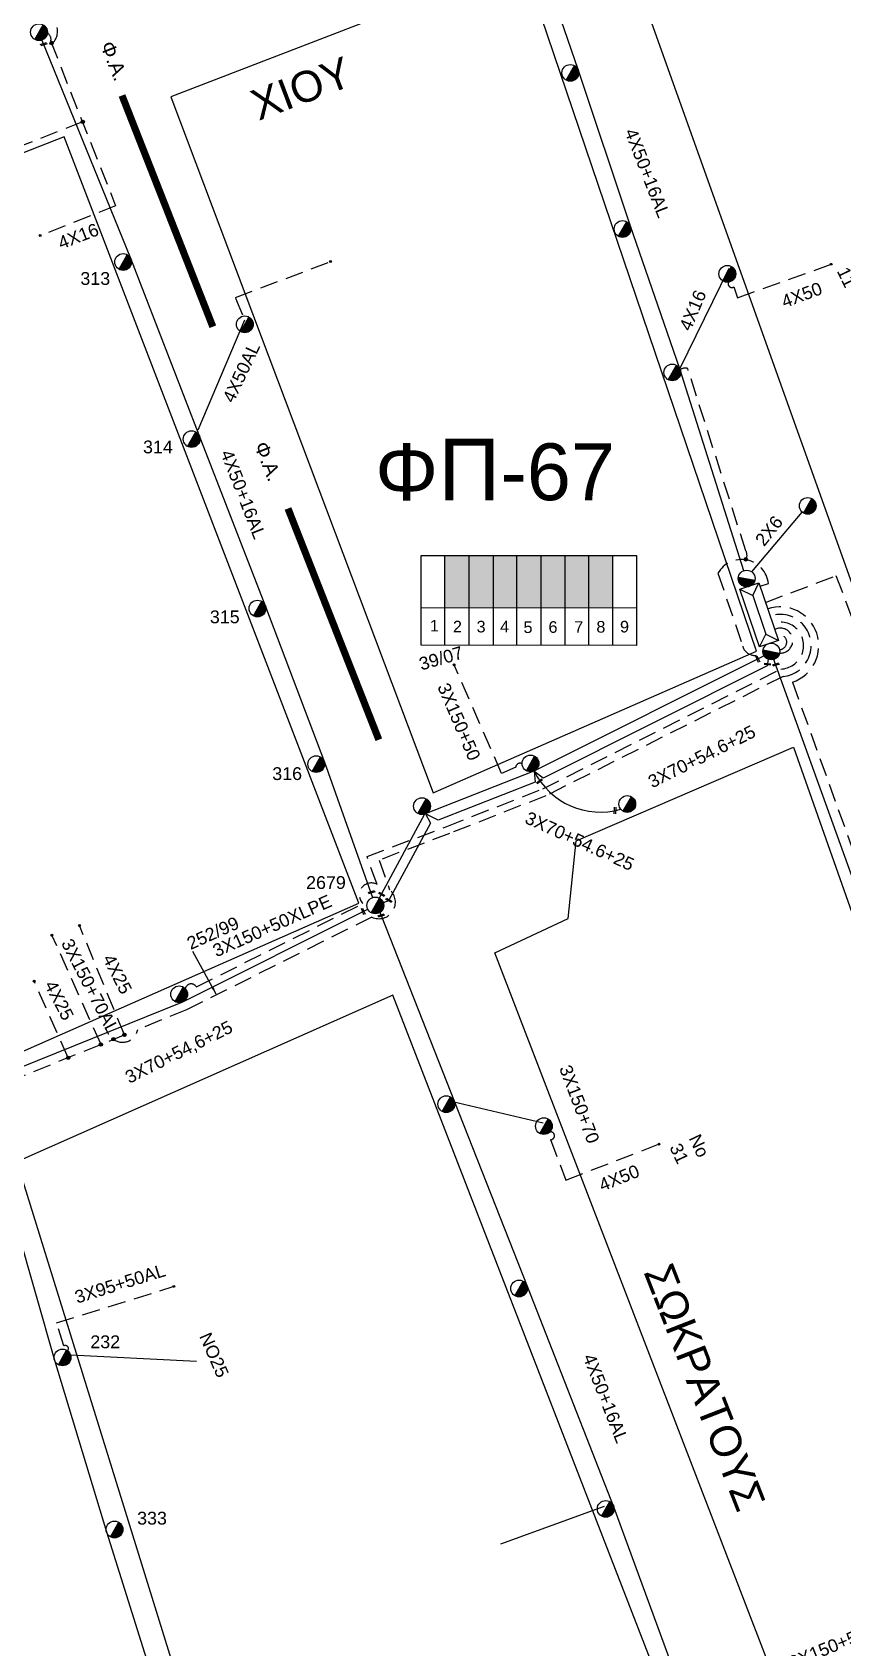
# Model space of a CAD drawing. Header units: millimetres. Extents: x 771 to 3391, y 686 to 1835.
# Drawn here: x 2639.8 to 2753.9, y 1157.5 to 1384.9 of the extents above; entities that cross this region are included whole.
import ezdxf

# ---------------------------------------------------------------- set-up
doc = ezdxf.new("R2010")
doc.units = ezdxf.units.MM
doc.linetypes.add('DASHED', pattern=[19.05, 12.7, -6.35])
for name, color, linetype in [('Pillar OTE', 7, 'Continuous'), ('Άγνωστα', 7, 'Continuous'), ('Γυμνά εναέρια ΧΤ (3Φ)   4x50CU', 7, 'Continuous'), ('Γυμνά εναέρια ΧΤ και ΦΟΠ (3Φ)   4x50+16AL', 7, 'Continuous'), ('Εναέρια παροχή ΧΤ 4x16', 7, 'SYN_LINE'), ('Εναέρια παροχή ΧΤ 4x25', 7, 'SYN_LINE'), ('Επιγραφές - Σχήματα', 7, 'Continuous'), ('Καλωδια ΧΤ  3X95+50', 7, 'Continuous'), ('Καλώδια ΧΤ   3x150+50CU', 7, 'DASHED'), ('Καλώδια ΧΤ   3x150+70AL', 7, 'DASHED'), ('Μηχανική τομή', 7, 'Continuous'), ('Στύλος ΦΜ', 7, 'Continuous'), ('Στύλος ΦΜ @ 1', 7, 'Continuous'), ('Συνδέσεις', 7, 'Continuous'), ('Συνεστραμμένα ΧΤ   3x70+54.6+25 AL', 7, 'SYN_LINE'), ('Υπογεια Καλωδια Δικτυου ΧΤ 4X25', 7, 'DASHED'), ('Υποσταθμός εναέριος 2 στύλων', 7, 'Continuous'), ('Υποσταθμός πόλεως', 7, 'Continuous'), ('Υπόβαθρο ΔΕΗ', 7, 'Continuous'), ('Υπόγεια Καλώδια Δικτύου ΧΤ   .10', 7, 'DASHED'), ('Υπόγεια καλώδια Παροχών ΧΤ   4x50AL', 7, 'DASHED')]:
    doc.layers.add(name, color=color, linetype=linetype)
doc.styles.add('arial', font='arial.ttf')
doc.styles.get("Standard").update_dxf_attribs({"font": 'arial.ttf'})
doc.linetypes.add('SYN_LINE', pattern='A,0.5,-0.0001,["/\\/\\/\\/",Standard,S=0.1,R=0,X=0,Y=-0.05],-0.25', length=0.7501)
doc.dimstyles.new('ISO-25', dxfattribs={"dimtxt": 2.5, "dimasz": 2.5, "dimexe": 1.25, "dimexo": 0.625, "dimtad": 1, "dimtxsty": 'Standard', "dimcen": 2.5, "dimadec": 0, "dimazin": 0, "dimtfac": 1, "dimtmove": 0, "dimatfit": 3, "dimfxl": 1, "dimarcsym": 0})

# ---------------------------------------------------------------- blocks, each defined once
blk = doc.blocks.new('ΥΠΑΡΧΩΝ ΤΣΙΜΕΝΤΕΝΙΟΣ ΣΤΥΛΟΣ')
at = {"layer": 'Στύλος ΦΜ'}
blk.add_hatch(color=7, dxfattribs=at).paths.add_polyline_path([(-1.29, -2.28, 0.574793), (2.62, 0, 0.268822), (1.3, 2.27)])
at = {"layer": 'Στύλος ΦΜ', "color": 7}
blk.add_line((-1.29, -2.28), (1.3, 2.27), dxfattribs=at)
blk.add_circle((0, 0), 2.62, dxfattribs=at)
at = {"layer": 'Στύλος ΦΜ', "flags": 4}
for tag, p in [('ΑΡΙΘΜΟΣ', (-4.68, 8.05)), ('ΤΥΠΟΣ', (-4.91, 3.03))]:
    blk.add_attdef(tag, p, '', height=4, dxfattribs=at)
blk = doc.blocks.new('ΥΠΟΣΤΑΘΜΟΣ ΕΝΑΕΡΙΟΣ ΕΠΙ 2 ΣΤΥΛΩΝ')
at = {"layer": 'Υποσταθμός εναέριος 2 στύλων', "linetype": 'Continuous'}
for points in [[(-11.97, -2.11, 0.574793), (-8.45, -0.07, 0.268822), (-9.64, 1.98)], [(9.68, -2.15, 0.574793), (13.19, -0.1, 0.268822), (12.01, 1.95)]]:
    blk.add_hatch(color=256, dxfattribs=at).paths.add_polyline_path(points)
for p, q in [((-11.97, -2.11), (-9.64, 1.98)), ((9.68, -2.15), (12.01, 1.95))]:
    blk.add_line(p, q, dxfattribs=at)
for centre in [(-10.81, -0.07), (10.84, -0.1)]:
    blk.add_circle(centre, 2.36, dxfattribs=at)
at = {"layer": 'Υποσταθμός πόλεως', "linetype": 'Continuous', "ltscale": 40}
blk.add_lwpolyline([(-8.57, 2.82), (8.57, 2.82), (8.57, -2.82), (-8.57, -2.82)], close=True, dxfattribs=at)
for points in [[(-5.75, 0), (-8.57, 2.82)], [(-8.57, -2.82), (-5.75, 0)], [(-5.75, 0), (5.75, 0)], [(5.75, 0), (8.57, 2.82)], [(8.57, -2.82), (5.75, 0)]]:
    blk.add_lwpolyline(points, dxfattribs=at)
at = {"layer": 'Υποσταθμός εναέριος 2 στύλων', "ltscale": 40, "flags": 1}
for tag, p in [('ΜΕΤΑΣΧΗΜΑΤΙΣΜΟΣ', (14.09, 2.51)), ('ΙΣΧΥΣ', (14.07, -0.28)), ('ΑΡΙΘΜΟΣ', (14.19, -3))]:
    blk.add_attdef(tag, p, '', height=1.8, dxfattribs=at)
blk = doc.blocks.new('_ΣΥΝΔΕΣΗ')
at = {"layer": 'Συνδέσεις', "linetype": 'SYN_LINE', "ltscale": 40}
blk.add_hatch(color=256, dxfattribs=at).paths.add_polyline_path([(0.5, -0.01, 1), (-0.5, -0.01, 1)])
at = {"layer": 'Συνδέσεις'}
blk.add_circle((0, -0.01), 0.5, dxfattribs=at)
blk = doc.blocks.new('ΜΗΧΑΝΙΚΗ ΤΟΜΗ')
at = {"layer": 'Μηχανική τομή', "ltscale": 40}
for p, q in [((-1.89, 0.78), (1.89, 0.78)), ((1.89, 0), (-1.89, 0))]:
    blk.add_line(p, q, dxfattribs=at)

msp = doc.modelspace()

# ---------------------------------------------------------------- hatches: boundary and pattern name
at = {"layer": 'Καλώδια ΧΤ   3x150+50CU', "linetype": 'DASHED', "ltscale": 0.2}
h = msp.add_hatch(color=133, dxfattribs=at)
h.dxf.hatch_style = 1
h.paths.add_polyline_path([(2697.87968, 1303.8958), (2701.31956, 1303.89245), (2701.32002, 1311.25617), (2697.88015, 1311.25639)])
h = msp.add_hatch(color=5, dxfattribs=at)
h.dxf.hatch_style = 1
h.paths.add_polyline_path([(2701.31956, 1303.89245), (2704.75913, 1303.88911), (2704.75959, 1311.25596), (2701.32002, 1311.25617)])
h = msp.add_hatch(color=85, dxfattribs=at)
h.dxf.hatch_style = 1
h.paths.add_polyline_path([(2704.75913, 1303.88911), (2708.05668, 1303.88591), (2708.05715, 1311.25575), (2704.75959, 1311.25596)])
h = msp.add_hatch(color=6, dxfattribs=at)
h.dxf.hatch_style = 1
h.paths.add_polyline_path([(2711.44268, 1303.88262), (2711.44314, 1311.25554), (2708.05715, 1311.25575), (2708.05668, 1303.88591)])
h = msp.add_hatch(color=173, dxfattribs=at)
h.dxf.hatch_style = 1
h.paths.add_polyline_path([(2711.44268, 1303.88262), (2714.83933, 1303.87933), (2714.83979, 1311.25532), (2711.44314, 1311.25554)])
h = msp.add_hatch(color=30, dxfattribs=at)
h.dxf.hatch_style = 1
h.paths.add_polyline_path([(2714.83933, 1303.87933), (2718.17637, 1303.87608), (2718.17683, 1311.25512), (2714.83979, 1311.25532)])
h = msp.add_hatch(color=2, dxfattribs=at)
h.dxf.hatch_style = 1
h.paths.add_polyline_path([(2718.17637, 1303.87608), (2721.56475, 1303.87279), (2721.56521, 1311.2549), (2718.17683, 1311.25512)])

# ---------------------------------------------------------------- linework, layer by layer
at = {"color": 85, "const_width": 1}
for points in [[(2652.43297, 1375.97949), (2665.22443, 1343.43634)], [(2675.80902, 1317.85023), (2688.60048, 1285.30708)]]:
    msp.add_lwpolyline(points, dxfattribs=at)
at = {"layer": 'Pillar OTE', "ltscale": 40}
for points in [[(2694.55144, 1298.61631), (2694.55224, 1311.25659), (2724.88531, 1311.2547), (2724.88452, 1298.58694), (2694.55144, 1298.61723)], [(2697.87935, 1298.61391), (2697.88015, 1311.25639)], [(2701.31923, 1298.61048), (2701.32002, 1311.25617)], [(2704.7588, 1298.60704), (2704.75959, 1311.25596)], [(2708.05635, 1298.60375), (2708.05715, 1311.25575)], [(2711.44235, 1298.60037), (2711.44314, 1311.25554)], [(2714.839, 1298.59698), (2714.83979, 1311.25532)], [(2718.17604, 1298.59364), (2718.17683, 1311.25512)], [(2721.56442, 1298.59026), (2721.56521, 1311.2549)], [(2694.55177, 1303.89903), (2724.88485, 1303.86957)]]:
    msp.add_lwpolyline(points, dxfattribs=at)
at = {"layer": 'Άγνωστα', "color": 6, "linetype": 'DASHED', "ltscale": 0.2}
msp.add_lwpolyline([(2669.44705, 1345.0674), (2668.39999, 1347.53964), (2681.92118, 1352.651)], dxfattribs=at)
at = {"layer": 'Άγνωστα', "color": 30, "linetype": 'SYN_LINE', "ltscale": 8}
msp.add_lwpolyline([(2741.12547, 1308.91618), (2748.24118, 1317.3186)], dxfattribs=at)
at = {"layer": 'Άγνωστα', "color": 85, "linetype": 'SYN_LINE', "ltscale": 15}
msp.add_lwpolyline([(2644.29953, 1198.80302), (2662.93598, 1197.85247)], dxfattribs=at)
at = {"layer": 'Άγνωστα', "color": 2, "linetype": 'SYN_LINE', "ltscale": 15}
msp.add_lwpolyline([(2705.77232, 1172.15498), (2720.39428, 1177.43175)], dxfattribs=at)
at = {"layer": 'Γυμνά εναέρια ΧΤ (3Φ)   4x50CU', "color": 6, "ltscale": 0.2}
msp.add_lwpolyline([(2663.13935, 1328.90117), (2669.73635, 1344.38433)], dxfattribs=at)
at = {"layer": 'Γυμνά εναέρια ΧΤ και ΦΟΠ (3Φ)   4x50+16AL', "color": 30, "linetype": 'Continuous', "ltscale": 0.2}
msp.add_lwpolyline([(2740.00738, 1309.0946), (2730.99848, 1337.50021), (2723.97448, 1357.72424), (2716.65379, 1379.61889), (2706.57351, 1408.9505)], dxfattribs=at)
at = {"layer": 'Γυμνά εναέρια ΧΤ και ΦΟΠ (3Φ)   4x50+16AL', "color": 6, "linetype": 'Continuous', "ltscale": 0.2}
msp.add_lwpolyline([(2641.15489, 1383.78579), (2653.64062, 1353.09186), (2663.26524, 1328.20415), (2672.65553, 1304.07278), (2680.93979, 1282.13538), (2687.7135, 1263.09801)], dxfattribs=at)
at = {"layer": 'Γυμνά εναέρια ΧΤ και ΦΟΠ (3Φ)   4x50+16AL', "color": 2, "linetype": 'Continuous', "ltscale": 0.2}
msp.add_lwpolyline([(2688.42178, 1261.86314), (2699.23866, 1234.32972), (2709.4848, 1208.38805), (2721.71523, 1177.22918), (2731.32217, 1151.00432), (2741.58686, 1125.67238), (2746.6834, 1110.49099)], dxfattribs=at)
at = {"layer": 'Γυμνά εναέρια ΧΤ και ΦΟΠ (3Φ)   4x50+16AL', "color": 85, "linetype": 'Continuous', "ltscale": 0.2}
msp.add_lwpolyline([(2632.172, 1235.50654), (2642.9288, 1198.0032), (2650.2487, 1173.8119), (2658.15522, 1148.74372), (2663.91729, 1131.34905), (2670.05001, 1112.36747), (2678.39982, 1088.85803)], dxfattribs=at)
at = {"layer": 'Εναέρια παροχή ΧΤ 4x16', "color": 30, "ltscale": 20}
msp.add_lwpolyline([(2730.99848, 1337.50021), (2737.92727, 1351.66687)], dxfattribs=at)
at = {"layer": 'Καλωδια ΧΤ  3X95+50', "color": 85, "linetype": 'DASHED', "ltscale": 0.2}
msp.add_lwpolyline([(2644.7646, 1199.30327, 0.884331999), (2644.23165, 1199.99005), (2643.2221, 1203.24515), (2659.7953, 1208.3852)], format="xyb", dxfattribs=at)
at = {"layer": 'Καλώδια ΧΤ   3x150+50CU', "color": 151, "linetype": 'DASHED', "ltscale": 0.2}
msp.add_lwpolyline([(2651.53081, 1360.44116), (2641.0426, 1356.30147)], dxfattribs=at)
at = {"layer": 'Καλώδια ΧΤ   3x150+50CU', "color": 30, "linetype": 'DASHED', "ltscale": 0.2}
for points in [[(2740.30365, 1310.62166, 0.242359961), (2740.29193, 1311.88485), (2732.1064, 1337.54626, 0.24420225), (2731.04179, 1337.39256)], [(2742.29055, 1306.91048), (2743.46944, 1307.29068, 0.725821035), (2736.35925, 1308.74068), (2739.83987, 1298.47839, 0.54405873), (2742.70297, 1297.58762)]]:
    msp.add_lwpolyline(points, format="xyb", dxfattribs=at)
at = {"layer": 'Καλώδια ΧΤ   3x150+50CU', "color": 173, "linetype": 'DASHED', "ltscale": 0.2}
for points in [[(2743.72282, 1302.71616, -1.120133205), (2745.52816, 1294.20837), (2712.12248, 1277.41833), (2698.55506, 1272.11037), (2688.64511, 1268.35878), (2690.12471, 1264.20039, -0.874268973), (2687.6145, 1260.34346), (2661.53116, 1247.28989), (2654.65397, 1244.51017, -0.547244984), (2651.24428, 1243.13199)], [(2652.92111, 1243.80976), (2633.8044, 1236.08289, -1.259788863), (2629.71943, 1237.66142)]]:
    msp.add_lwpolyline(points, format="xyb", dxfattribs=at)
at = {"layer": 'Καλώδια ΧΤ   3x150+50CU', "color": 5, "linetype": 'DASHED', "ltscale": 0.2}
msp.add_lwpolyline([(2743.3839, 1303.73107, -0.998883415), (2746.84589, 1293.40258), (2757.94339, 1262.59942, -0.777057316), (2757.98227, 1261.26763)], format="xyb", dxfattribs=at)
at = {"layer": 'Καλώδια ΧΤ   3x150+50CU', "color": 85, "linetype": 'DASHED', "ltscale": 0.2}
msp.add_lwpolyline([(2661.33724, 1250.29194, -0.66339636), (2662.92403, 1250.52289), (2686.35984, 1262.25149, -0.868522887), (2688.34521, 1264.94572), (2686.9518, 1268.86186), (2698.17071, 1273.10897), (2711.68617, 1278.3966), (2745.20503, 1295.25965, 1.158557411), (2744.06174, 1301.70126)], format="xyb", dxfattribs=at)
at = {"layer": 'Καλώδια ΧΤ   3x150+50CU', "color": 6, "linetype": 'DASHED', "ltscale": 0.2}
msp.add_lwpolyline([(2708.77923, 1281.92337, 0.549104688), (2707.87351, 1281.42492), (2705.89847, 1280.55954), (2699.15993, 1295.93865)], format="xyb", dxfattribs=at)
at = {"layer": 'Καλώδια ΧΤ   3x150+50CU', "color": 2, "linetype": 'DASHED', "ltscale": 0.2}
msp.add_arc((2745.14531, 1299.26002), 1.75499, 266.1523997, 116.6394491, dxfattribs=at)
at = {"layer": 'Καλώδια ΧΤ   3x150+50CU', "color": 6, "linetype": 'DASHED', "ltscale": 0.2}
msp.add_arc((2744.96417, 1299.05817), 1.07926, 273.1420911, 108.9666597, dxfattribs=at)
at = {"layer": 'Καλώδια ΧΤ   3x150+70AL', "color": 151, "linetype": 'DASHED', "ltscale": 0.2}
for points in [[(2617.31079, 1434.06163), (2623.54215, 1436.5219), (2627.61302, 1426.38326, -0.649998113), (2627.1547, 1424.84097), (2630.62907, 1416.18795), (2641.00791, 1387.43184, -0.692052941), (2642.53124, 1383.24222)], [(2641.9175, 1384.78128, -0.328806401), (2642.40053, 1383.57339), (2651.53081, 1360.44116)]]:
    msp.add_lwpolyline(points, format="xyb", dxfattribs=at)
msp.add_lwpolyline([(2646.86816, 1372.25432), (2617.27082, 1360.6574)], dxfattribs=at)
at = {"layer": 'Καλώδια ΧΤ   3x150+70AL', "color": 173, "linetype": 'DASHED', "ltscale": 0.2}
msp.add_lwpolyline([(2649.47973, 1242.41877), (2642.56378, 1257.80505)], dxfattribs=at)
at = {"layer": 'Καλώδια ΧΤ   3x150+70AL', "color": 2, "linetype": 'DASHED', "ltscale": 0.2}
msp.add_lwpolyline([(2712.69413, 1230.11043, -1.132498355), (2712.76222, 1229.02725), (2714.9532, 1223.34224)], format="xyb", dxfattribs=at)
at = {"layer": 'Συνεστραμμένα ΧΤ   3x70+54.6+25 AL', "color": 6, "linetype": 'SYN_LINE', "ltscale": 20}
msp.add_lwpolyline([(2742.86912, 1297.11615), (2710.45122, 1280.90408), (2695.05411, 1274.84051)], dxfattribs=at)
at = {"layer": 'Συνεστραμμένα ΧΤ   3x70+54.6+25 AL', "color": 2, "linetype": 'SYN_LINE', "ltscale": 20}
msp.add_lwpolyline([(2743.42006, 1296.64663), (2743.29261, 1295.6968), (2711.74012, 1279.91753), (2710.45122, 1280.90408), (2710.45294, 1280.88582)], dxfattribs=at)
at = {"layer": 'Συνεστραμμένα ΧΤ   3x70+54.6+25 AL', "color": 30, "linetype": 'SYN_LINE', "ltscale": 20}
msp.add_lwpolyline([(2757.32016, 1260.27641), (2744.13495, 1296.84314)], dxfattribs=at)
at = {"layer": 'Συνεστραμμένα ΧΤ   3x70+54.6+25 AL', "color": 2, "linetype": 'SYN_LINE', "ltscale": 15}
for points in [[(2710.45294, 1280.88582), (2710.59851, 1279.34661), (2696.97774, 1273.98258), (2695.17202, 1274.88694), (2695.87648, 1273.5489), (2689.97327, 1262.62593), (2689.22276, 1262.36937)], [(2698.96724, 1234.39336), (2711.74258, 1231.39786)]]:
    msp.add_lwpolyline(points, dxfattribs=at)
at = {"layer": 'Συνεστραμμένα ΧΤ   3x70+54.6+25 AL', "color": 6, "linetype": 'SYN_LINE', "ltscale": 15}
msp.add_lwpolyline([(2695.05411, 1274.84051), (2688.66828, 1263.02453)], dxfattribs=at)
at = {"layer": 'Συνεστραμμένα ΧΤ   3x70+54.6+25 AL', "color": 85, "linetype": 'SYN_LINE', "ltscale": 15}
msp.add_lwpolyline([(2632.92071, 1237.09005), (2661.01641, 1248.43008), (2687.05508, 1261.46129)], dxfattribs=at)
at = {"layer": 'Συνεστραμμένα ΧΤ   3x70+54.6+25 AL', "color": 6, "linetype": 'SYN_LINE', "ltscale": 15}
msp.add_arc((2719.81979, 1285.61803), 10.49436, 206.8032899, 285.7923897, dxfattribs=at)
at = {"layer": 'Υπογεια Καλωδια Δικτυου ΧΤ 4X25', "color": 173, "linetype": 'DASHED', "ltscale": 0.2}
for points in [[(2652.77941, 1243.75248), (2646.42986, 1259.16444)], [(2644.85688, 1240.55024), (2640.03525, 1251.40357)]]:
    msp.add_lwpolyline(points, dxfattribs=at)
at = {"layer": 'Υπόβαθρο ΔΕΗ'}
for points in [[(2756.63879, 1303.34116), (2808.74205, 1325.86516), (2775.89376, 1419.71091), (2722.0514, 1400.02621), (2756.63879, 1303.34116)], [(2696.25061, 1277.83154), (2741.76651, 1297.77487), (2708.82519, 1394.89918), (2659.31239, 1375.79573), (2696.25061, 1277.83154)], [(2632.82311, 1238.96539), (2685.77033, 1262.32129), (2644.27065, 1370.18351), (2588.10185, 1348.17528), (2632.82311, 1238.96539)], [(2704.92594, 1255.32971), (2715.24661, 1260.12571), (2716.39051, 1271.06603), (2747.00032, 1284.27063), (2800.87735, 1131.59833), (2759.11344, 1114.72766), (2704.92594, 1255.32971)], [(2679.81766, 1089.89698), (2744.71819, 1109.85529), (2690.58256, 1249.37988), (2637.63444, 1225.90966), (2679.81766, 1089.89698)]]:
    msp.add_lwpolyline(points, dxfattribs=at)
at = {"layer": 'Υπόγεια Καλώδια Δικτύου ΧΤ   .10', "color": 133, "linetype": 'DASHED', "ltscale": 0.2}
msp.add_lwpolyline([(2743.0626, 1304.63981), (2752.9788, 1308.40591), (2755.64777, 1301.37845), (2783.26086, 1313.31546, 0.587352103), (2785.23014, 1313.62231)], format="xyb", dxfattribs=at)
at = {"layer": 'Υπόγεια καλώδια Παροχών ΧΤ   4x50AL', "color": 30, "linetype": 'DASHED', "ltscale": 0.2}
msp.add_lwpolyline([(2737.84936, 1349.71304, 0.771266842), (2738.58386, 1349.03463), (2739.12726, 1347.51563), (2752.43547, 1352.27641)], format="xyb", dxfattribs=at)
at = {"layer": 'Υπόγεια καλώδια Παροχών ΧΤ   4x50AL', "color": 2, "linetype": 'DASHED', "ltscale": 0.2}
msp.add_lwpolyline([(2714.9532, 1223.34224), (2728.11749, 1228.41571)], dxfattribs=at)

# ---------------------------------------------------------------- block references
at = {"layer": 'Μηχανική τομή'}
for p, xscale, yscale, zscale, rotation in [((2641.4302, 1383.109), 0.249999999999968, 0.249999999999968, 0.249999999999968, 17.99380577412801), ((2742.05185, 1296.70744), 0.249999999999919, 0.249999999999919, 0.249999999999919, 115.2861437891103), ((2743.31371, 1295.85408), 0.25, 0.25, 0.25, 354.4473242993694), ((2744.55511, 1295.79562), 0.25, 0.25, 0.25, 17.59654746458869), ((2711.29092, 1279.38258), 0.2499999999999681, 0.2499999999999681, 0.2499999999999681, 36.11407878704492), ((2721.95125, 1275.34241), 0.2499999999999681, 0.2499999999999681, 0.2499999999999681, 87.39098952535943), ((2687.61193, 1263.74397), 0.249999999999968, 0.249999999999968, 0.249999999999968, 17.99380577412801), ((2688.94587, 1263.45924), 0.2500000000001928, 0.2500000000001928, 0.2500000000001928, 330.3615885817509), ((2689.97327, 1262.62593), 0.2500000000001928, 0.2500000000001928, 0.2500000000001928, 330.3615885817509), ((2686.50409, 1261.17702), 0.249999999999919, 0.249999999999919, 0.249999999999919, 113.0826138925651), ((2688.96711, 1260.47505), 0.249999999999968, 0.249999999999968, 0.249999999999968, 17.99380577412801)]:
    msp.add_blockref('ΜΗΧΑΝΙΚΗ ΤΟΜΗ', p, dxfattribs=dict(at, xscale=xscale, yscale=yscale, zscale=zscale, rotation=rotation))
at = {"layer": 'Στύλος ΦΜ @ 1', "ltscale": 40}
ref = msp.add_blockref('ΥΠΑΡΧΩΝ ΤΣΙΜΕΝΤΕΝΙΟΣ ΣΤΥΛΟΣ', (2640.74474, 1384.88984), dxfattribs=dict(at, xscale=0.4499999999998181, yscale=0.4499999999998181, zscale=0.4499999999998181))
ref.add_attrib('ΤΥΠΟΣ', '312', (2632.23232, 1386.73439), dxfattribs={"layer": 'Στύλος ΦΜ', "height": 1.8, "flags": 4})
at = {"layer": 'Στύλος ΦΜ @ 1', "ltscale": 40, "xscale": 0.4499999999998181, "yscale": 0.4499999999998181, "zscale": 0.4499999999998181}
for p in [(2715.56768, 1379.16338), (2722.92455, 1357.19057), (2737.68211, 1350.87887), (2669.72948, 1343.7734), (2729.92879, 1337.00736), (2749.00233, 1318.21738), (2709.95597, 1281.97266), (2694.68213, 1275.95799), (2723.59128, 1276.26082), (2660.48364, 1249.48046), (2698.10383, 1234.01459), (2711.84693, 1230.92858), (2708.35012, 1208.07239), (2720.55144, 1177.04827)]:
    msp.add_blockref('ΥΠΑΡΧΩΝ ΤΣΙΜΕΝΤΕΝΙΟΣ ΣΤΥΛΟΣ', p, dxfattribs=at)
at = {"layer": 'Στύλος ΦΜ @ 1', "ltscale": 40}
ref = msp.add_blockref('ΥΠΑΡΧΩΝ ΤΣΙΜΕΝΤΕΝΙΟΣ ΣΤΥΛΟΣ', (2652.59445, 1352.55089), dxfattribs=dict(at, xscale=0.4499999999998181, yscale=0.4499999999998181, zscale=0.4499999999998181))
ref.add_attrib('ΤΥΠΟΣ', '313', (2646.57098, 1349.32557), dxfattribs={"layer": 'Στύλος ΦΜ', "height": 1.8, "flags": 4})
ref = msp.add_blockref('ΥΠΑΡΧΩΝ ΤΣΙΜΕΝΤΕΝΙΟΣ ΣΤΥΛΟΣ', (2662.23952, 1327.62533), dxfattribs=dict(at, xscale=0.4499999999998181, yscale=0.4499999999998181, zscale=0.4499999999998181))
ref.add_attrib('ΤΥΠΟΣ', '314', (2655.39503, 1325.61469), dxfattribs={"layer": 'Στύλος ΦΜ', "height": 1.8, "flags": 4})
ref = msp.add_blockref('ΥΠΑΡΧΩΝ ΤΣΙΜΕΝΤΕΝΙΟΣ ΣΤΥΛΟΣ', (2671.51848, 1303.76574), dxfattribs=dict(at, xscale=0.4499999999998181, yscale=0.4499999999998181, zscale=0.4499999999998181))
ref.add_attrib('ΤΥΠΟΣ', '315', (2664.80586, 1301.70332), dxfattribs={"layer": 'Στύλος ΦΜ', "height": 1.8, "flags": 4})
ref = msp.add_blockref('ΥΠΑΡΧΩΝ ΤΣΙΜΕΝΤΕΝΙΟΣ ΣΤΥΛΟΣ', (2679.79038, 1281.87848), dxfattribs=dict(at, xscale=0.4499999999998181, yscale=0.4499999999998181, zscale=0.4499999999998181))
ref.add_attrib('ΤΥΠΟΣ', '316', (2673.58814, 1279.63639), dxfattribs={"layer": 'Στύλος ΦΜ', "height": 1.8, "flags": 4})
ref = msp.add_blockref('ΥΠΑΡΧΩΝ ΤΣΙΜΕΝΤΕΝΙΟΣ ΣΤΥΛΟΣ', (2688.10831, 1261.98839), dxfattribs=dict(at, xscale=0.4499999999998181, yscale=0.4499999999998181, zscale=0.4499999999998181))
ref.add_attrib('ΤΥΠΟΣ', '2679', (2678.35852, 1264.30434), dxfattribs={"layer": 'Στύλος ΦΜ', "height": 1.8, "flags": 4})
ref = msp.add_blockref('ΥΠΑΡΧΩΝ ΤΣΙΜΕΝΤΕΝΙΟΣ ΣΤΥΛΟΣ', (2644.04861, 1198.36813), dxfattribs=dict(at, xscale=0.4499999999998181, yscale=0.4499999999998181, zscale=0.4499999999998181))
ref.add_attrib('ΤΥΠΟΣ', '232', (2647.97096, 1199.67046), dxfattribs={"layer": 'Στύλος ΦΜ', "height": 1.8, "flags": 4})
ref = msp.add_blockref('ΥΠΑΡΧΩΝ ΤΣΙΜΕΝΤΕΝΙΟΣ ΣΤΥΛΟΣ', (2651.3775, 1174.148), dxfattribs=dict(at, xscale=0.4499999999998181, yscale=0.4499999999998181, zscale=0.4499999999998181))
ref.add_attrib('ΤΥΠΟΣ', '333', (2654.56213, 1174.84743), dxfattribs={"layer": 'Στύλος ΦΜ', "height": 1.8, "flags": 4})
at = {"layer": 'Συνδέσεις'}
for p, xscale, yscale, zscale in [((2642.5171, 1383.36958), 0.4777242751394019, 0.4777242751394019, 0.4777242751394019), ((2646.89999, 1372.26679), 0.4777242751394019, 0.4777242751394019, 0.4777242751394019), ((2640.92312, 1356.27034), 0.25, 0.25, 0.25), ((2681.8017, 1352.61987), 0.25, 0.25, 0.25), ((2752.31988, 1352.23372), 0.25, 0.25, 0.25), ((2740.27719, 1310.70132), 0.4777242751394019, 0.4777242751394019, 0.4777242751394019), ((2699.20078, 1295.84542), 0.25, 0.25, 0.25), ((2642.56378, 1257.80505), 0.25, 0.25, 0.25), ((2646.42986, 1259.16444), 0.25, 0.25, 0.25), ((2640.07015, 1251.32501), 0.25, 0.25, 0.25), ((2652.76965, 1243.77618), 0.4777242751394019, 0.4777242751394019, 0.4777242751394019), ((2649.46005, 1242.41082), 0.4777242751394019, 0.4777242751394019, 0.4777242751394019), ((2651.23451, 1243.15569), 0.4777242751394019, 0.4777242751394019, 0.4777242751394019), ((2644.85688, 1240.55024), 0.4777242751394019, 0.4777242751394019, 0.4777242751394019), ((2728.05566, 1228.39188), 0.25, 0.25, 0.25), ((2659.72905, 1208.36465), 0.25, 0.25, 0.25)]:
    msp.add_blockref('_ΣΥΝΔΕΣΗ', p, dxfattribs=dict(at, xscale=xscale, yscale=yscale, zscale=zscale))
at = {"layer": 'Υποσταθμός εναέριος 2 στύλων', "xscale": 0.5, "yscale": 0.5, "zscale": 0.5, "rotation": 288.7786606850841}
msp.add_blockref('ΥΠΟΣΤΑΘΜΟΣ ΕΝΑΕΡΙΟΣ ΕΠΙ 2 ΣΤΥΛΩΝ', (2742.17395, 1302.88052), dxfattribs=at)

# ---------------------------------------------------------------- texts
at = {"ltscale": 40, "char_height": 4, "width": 67.4273804, "attachment_point": 1, "style": 'arial'}
for s, insert, rotation in [('{\\H1.083x;XIOY}', (2670.13175, 1376.44924), 20.7432595), ('{\\H1.083x;ΣΩKPATOYΣ}', (2729.87434, 1211.9925), 291.3283704)]:
    msp.add_mtext(s, dxfattribs=dict(at, insert=insert, rotation=rotation))
at = {"ltscale": 30, "char_height": 1.63441, "width": 11.2572904, "attachment_point": 1}
for s, insert in [('1', (2695.7976, 1302.17763)), ('2', (2699.03607, 1302.04417)), ('3', (2702.36666, 1302.04417)), ('4', (2705.67016, 1302.04417)), ('5', (2708.97367, 1301.96299)), ('6', (2712.4938, 1301.99005)), ('7', (2716.12225, 1301.99005)), ('8', (2719.23621, 1302.01711)), ('9', (2722.56679, 1302.04417))]:
    msp.add_mtext(s, dxfattribs=dict(at, insert=insert))
at = {"layer": 'Άγνωστα', "color": 7}
note = msp.add_mtext_dynamic_manual_height_columns('No ', width=1.8, gutter_width=2.08432, heights=[0.04535, 0], dxfattribs=dict(at, insert=(2755.70341, 1356.85774), char_height=1.8, attachment_point=1, rotation=295.7738943))
for column, words in zip(note.columns.linked_columns, ['11']):
    column.text = words
at = {"layer": 'Άγνωστα', "color": 7, "char_height": 1.8, "attachment_point": 1}
for s, gutter_width, insert, rotation in [('4X50', 12.5, (2745.09179, 1347.73692), 20.456002), ('2X6', 12.5, (2741.44534, 1313.51958), 51.6576477), ('39/07', 12.5, (2694.08571, 1296.77342), 16.1261665), ('3X150+50', 12.5, (2698.4634, 1293.4977), 293.0995165), ('3X70+54.6+25', 12.5, (2726.29844, 1280.05851), 26.6279846), ('3X70+54.6+25', 12.5, (2709.75951, 1275.28917), 335.4586417), ('3X150+50XLPE', 12.5, (2664.99735, 1256.32226), 23.8130768), ('252/99', 1.77578, (2661.3607, 1257.34383), 24.2352718), ('3X70+54,6+25', 12.5, (2652.65461, 1238.47541), 26.6279846), ('4X50', 12.5, (2719.38103, 1223.36519), 22.1491672), ('3X95+50AL', 12.5, (2645.58187, 1207.65546), 17.3148105), ('NO25', 12.5, (2664.91929, 1202.0851), 293.5861875), ('3X150+50', 12.5, (2746.14172, 1156.16448), 22.1491672)]:
    msp.add_mtext_dynamic_manual_height_columns(s, width=1.8, gutter_width=gutter_width, heights=[0.04535], dxfattribs=dict(at, insert=insert, rotation=rotation))
at = {"layer": 'Άγνωστα', "color": 7}
note = msp.add_mtext_dynamic_manual_height_columns('No ', width=1.8, gutter_width=1.62765, heights=[0.04535, 0], dxfattribs=dict(at, insert=(2732.37505, 1233.10022), char_height=1.8, attachment_point=1, rotation=295.1972149))
for column, words in zip(note.columns.linked_columns, ['31']):
    column.text = words
at = {"layer": 'Γυμνά εναέρια ΧΤ και ΦΟΠ (3Φ)   4x50+16AL', "color": 7, "char_height": 1.8, "attachment_point": 1, "rotation": 291.3321964}
for insert in [(2724.85137, 1371.55367), (2667.94781, 1326.32627), (2718.9821, 1199.09677)]:
    msp.add_mtext_dynamic_manual_height_columns('4X50+16AL', width=1.8, gutter_width=12.5, heights=[0.04535], dxfattribs=dict(at, insert=insert))
at = {"layer": 'Εναέρια παροχή ΧΤ 4x16', "color": 7, "char_height": 1.8, "attachment_point": 1}
for insert, rotation in [((2643.21761, 1355.97173), 21.0300525), ((2730.83523, 1343.39101), 67.1539628)]:
    msp.add_mtext_dynamic_manual_height_columns('4X16', width=1.8, gutter_width=12.5, heights=[0.04535], dxfattribs=dict(at, insert=insert, rotation=rotation))
at = {"layer": 'Εναέρια παροχή ΧΤ 4x25', "color": 7, "char_height": 1.8, "attachment_point": 1, "rotation": 297.2519896}
for insert in [(2651.24757, 1255.34935), (2643.06095, 1251.65354)]:
    msp.add_mtext_dynamic_manual_height_columns('4X25', width=1.8, gutter_width=12.5, heights=[0.04535], dxfattribs=dict(at, insert=insert))
at = {"layer": 'Επιγραφές - Σχήματα', "color": 85, "linetype": 'Continuous', "char_height": 2.019182, "width": 8.1175664, "attachment_point": 1, "rotation": 291.7777885}
for insert in [(2651.19305, 1383.86286), (2672.86896, 1327.50646)]:
    msp.add_mtext('Φ.Α.', dxfattribs=dict(at, insert=insert))
at = {"layer": 'Καλώδια ΧΤ   3x150+70AL', "color": 7, "char_height": 1.8, "attachment_point": 1}
for s, insert, rotation in [('3X150+70AL', (2645.41478, 1257.51994), 297.2519896), ('3X150+70', (2715.65179, 1239.72617), 290.7369486)]:
    msp.add_mtext_dynamic_manual_height_columns(s, width=1.8, gutter_width=12.5, heights=[0.04535], dxfattribs=dict(at, insert=insert, rotation=rotation))
at = {"layer": 'Υπόβαθρο ΔΕΗ', "insert": (2688.06134, 1327.6837), "char_height": 8, "attachment_point": 1}
msp.add_mtext_dynamic_manual_height_columns('Φ{\\H1.0833x;Π}-67', width=84.657329, gutter_width=12.5, heights=[0], dxfattribs=at)
at = {"layer": 'Υπόγεια καλώδια Παροχών ΧΤ   4x50AL', "color": 7, "insert": (2666.50481, 1333.34971), "char_height": 1.8, "attachment_point": 1, "rotation": 64.8071423}
msp.add_mtext_dynamic_manual_height_columns('4X50AL', width=1.8, gutter_width=12.5, heights=[0.04535], dxfattribs=at)

# ---------------------------------------------------------------- leaders
at = {"layer": 'Επιγραφές - Σχήματα', "ltscale": 40}
msp.add_leader([(2665.6945, 1249.49677), (2662.41013, 1255.51578)], dimstyle='ISO-25', override={"dimasz": 1, "dimtad": 0}, dxfattribs=at)

doc.saveas('drawing.dxf')
